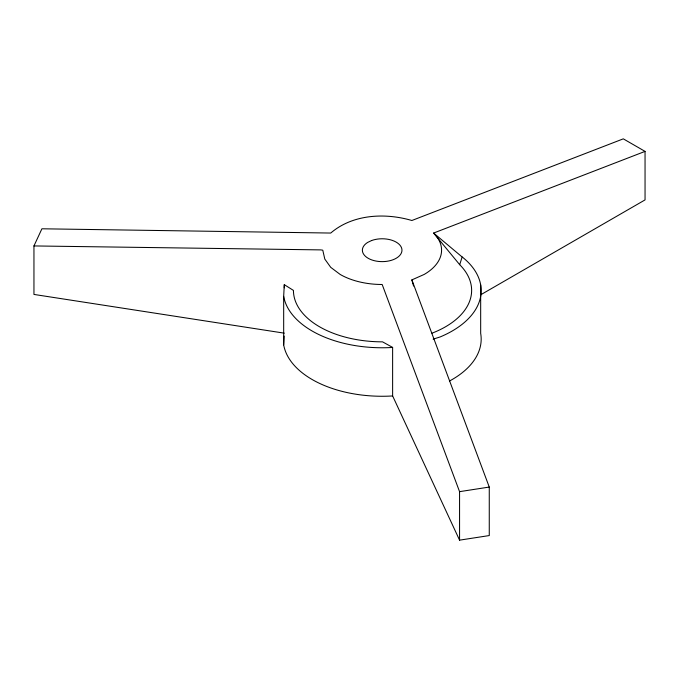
<?xml version="1.0" encoding="UTF-8"?>
<svg xmlns="http://www.w3.org/2000/svg" width="679" height="679" viewBox="0 0 679 679"><rect width="100%" height="100%" fill="white"/><g stroke="black" fill="none" stroke-linecap="round" stroke-linejoin="round"><path stroke-width="1.02" d="M392.623 395.908L392.139 395.976A98.998 57.155 0 0 1 283.678 344.864L283.678 296.367L284.289 284.662L293.438 290.408A89.093 51.443 0 0 0 382.532 341.843L392.623 347.41L392.623 395.908L459.564 540.153L489.262 535.561L489.262 487.064L411.873 279.892L424.171 274.443A59.396 34.289 0 0 0 433.618 233.05L645.05 151.392L645.05 199.898L480.443 294.932M283.678 344.864L284.136 336.088M459.691 264.683L462.153 256.993L433.618 233.05L459.691 264.683A89.093 51.443 0 0 1 432.014 333.185M284.289 333.16L33.95 294.431L33.95 245.934L41.911 228.789L330.732 233.05C352.749 214.174 385.035 212.646 411.873 220.497L623.305 138.847L645.05 151.392M433.1 339.144L440.051 336.979A98.998 57.155 0 0 0 462.492 257.197L462.153 256.993M33.95 245.934L320.819 249.897L322.78 250.195L324.8 259.072L330.732 267.348L340.171 274.443A59.396 34.289 0 0 0 382.175 284.493L459.564 491.655L489.262 487.064M392.623 347.41L392.139 347.478A98.998 57.155 0 0 1 283.678 296.367M411.873 279.892L413.562 286.012M480.673 284.857L480.673 333.355A98.998 57.155 0 0 1 449.583 380.97M459.564 491.655L459.564 540.153M284.289 284.662L284.289 287.82M371.625 240.527L367.645 242.428A19.801 11.433 0 0 0 376.124 261.084A19.801 11.433 0 0 0 401.815 248.769A19.801 11.433 0 0 0 371.625 240.527"/></g></svg>
